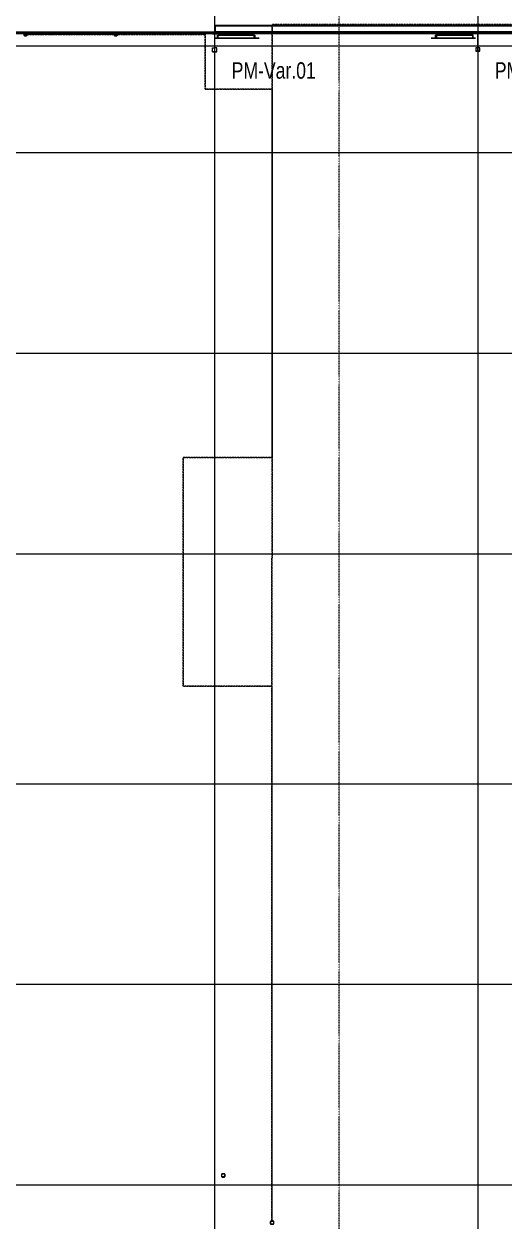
# Model space of a CAD drawing. Header units: centimetres. Extents: x -14155 to 6577, y -1225 to 8033.
# Drawn here: x -11937 to -10476, y 2438 to 6080 of the extents above; entities that cross this region are included whole.
import ezdxf

# ---------------------------------------------------------------- set-up
doc = ezdxf.new("R2010")
doc.units = ezdxf.units.CM
for name, pattern in [('_Overhead', [0.47625, 0.3175, -0.15875]), ('Dash dot', [1.5875, 0.635, -0.47625, 0, -0.47625]), ('Grid Line', [2.2225, 1.27, -0.3175, 0.3175, -0.3175]), ('Hidden', [0.714375, 0.47625, -0.238125])]:
    doc.linetypes.add(name, pattern=pattern)
for name, color, linetype, lineweight in [('A-ANNO-SYMB', 7, 'Continuous', 9), ('A-FLOR', 7, 'Continuous', 9), ('S-BEAM', 7, 'Continuous', 9), ('S-COLS', 7, 'Continuous', 9), ('S-COLS-IDEN', 7, 'Continuous', 9), ('S-GRID', 7, 'Continuous', 9)]:
    doc.layers.add(name, color=color, linetype=linetype, lineweight=lineweight)
doc.styles.add('Century Gothic_1', font='GOTHIC.TTF', dxfattribs={"width": 0.8, "height": 50})

# ---------------------------------------------------------------- blocks, each defined once
blk = doc.blocks.new('HSS Rectangular-Column - 100 x 100 mm-V15-N01 - Planta')
at = {"layer": 'S-COLS'}
h = blk.add_hatch(dxfattribs=at)
h.set_pattern_fill('FP_14', color=256, style=0, pattern_type=2)
h.set_pattern_definition([(45, (11931.87, -6049.03), (-62.8618, 62.8618), []), (45, (11931.87, -5953.78), (-62.8618, 62.8618), [])])
h.paths.add_polyline_path([(3.1, -5), (3.6, -4.6), (-3.6, -4.6), (-3.1, -5)])
h.paths.add_polyline_path([(4.6, -3.6), (5, -3.1), (5, 3.1), (4.6, 3.6)])
h.paths.add_polyline_path([(-4.6, -3.6), (-4.6, 3.6), (-5, 3.1), (-5, -3.1)])
h.paths.add_polyline_path([(3.6, 4.6), (3.1, 5), (-3.1, 5), (-3.6, 4.6)])
for p, q in [((-5, 3.1), (-5, -3.1)), ((-4.6, -3.6), (-4.6, 3.6)), ((-3.6, 4.6), (3.6, 4.6)), ((3.1, 5), (-3.1, 5)), ((4.6, 3.6), (4.6, -3.6)), ((5, -3.1), (5, 3.1)), ((3.6, -4.6), (-3.6, -4.6)), ((-3.1, -5), (3.1, -5))]:
    blk.add_line(p, q, dxfattribs=at)
for centre, radius, start, end in [((-3.1, 3.1), 1.9, 90, 180), ((-3.6, 3.6), 0.952, 90, 180), ((3.1, 3.1), 1.91, 360, 90), ((3.6, 3.6), 0.953, 0, 90), ((-3.1, -3.1), 1.91, 180, 270), ((-3.6, -3.6), 0.953, 180, 270), ((3.1, -3.1), 1.9, 270, 360), ((3.6, -3.6), 0.952, 270, 0)]:
    blk.add_arc(centre, radius, start, end, dxfattribs=at)
blk = doc.blocks.new('HSS Rectangular-Column - 100 x 100 mm-V17-N01 - Planta')
at = {"layer": 'S-COLS'}
for p, q in [((-5, 3.095), (-5, -3.095)), ((-4.6, -3.6475), (-4.6, 3.6475)), ((-3.6475, 4.6), (3.6475, 4.6)), ((3.095, 5), (-3.095, 5)), ((4.6, 3.6475), (4.6, -3.6475)), ((5, -3.095), (5, 3.095)), ((3.6475, -4.6), (-3.6475, -4.6)), ((-3.095, -5), (3.095, -5))]:
    blk.add_line(p, q, dxfattribs=at)
for centre, radius, start, end in [((-3.095, 3.095), 1.905, 90, 180), ((-3.6475, 3.6475), 0.9525, 90, 180), ((3.095, 3.095), 1.905, 360, 90), ((3.6475, 3.6475), 0.9525, 0, 90), ((-3.095, -3.095), 1.905, 180, 270), ((-3.6475, -3.6475), 0.9525, 180, 270), ((3.095, -3.095), 1.905, 270, 360), ((3.6475, -3.6475), 0.9525, 270, 0)]:
    blk.add_arc(centre, radius, start, end, dxfattribs=at)
blk = doc.blocks.new('M_L Equal Angles - 25 x 25 mm-1641098-N01 - Planta')
at = {"layer": 'S-BEAM', "color": 253, "true_color": 0xaaaaaa}
for p, q in [((-634.73, 1.201), (-634.73, 1.36)), ((-634.73, 1.36), (634.73, 1.36)), ((-634.73, 1.36), (634.73, 1.36)), ((-634.73, 1.201), (-634.73, 1.042)), ((-634.73, 1.042), (634.73, 1.042)), ((-634.73, 0.407), (-634.73, 1.042)), ((-634.73, 0.407), (-634.73, -0.981)), ((-634.73, -0.981), (-634.73, 0.407)), ((634.73, 1.36), (634.73, 1.201)), ((634.73, 1.042), (634.73, 1.201)), ((634.73, 1.042), (634.73, 0.407)), ((634.73, 0.407), (634.73, -0.981)), ((634.73, -0.981), (634.73, 0.407)), ((-634.73, -0.981), (-634.73, -1.14)), ((-634.73, -1.14), (634.73, -1.14)), ((634.73, -1.14), (-634.73, -1.14)), ((634.73, -1.14), (634.73, -0.981))]:
    blk.add_line(p, q, dxfattribs=at)
at = {"layer": 'S-BEAM', "color": 253, "linetype": 'Hidden', "true_color": 0xaaaaaa}
blk.add_line((-634.73, 1.042), (634.73, 1.042), dxfattribs=at)
blk = doc.blocks.new('Col_ Perfil Variable - VAR_ 01-1489453-N01 - Planta')
at = {"layer": 'S-COLS'}
for p, q in [((-6.3, 19.7), (6.3, 19.7)), ((-6.3, 19.1), (-6.3, 19.7)), ((-0.4, 19.1), (-6.3, 19.1)), ((-6.3, 19.1), (-6.3, 9.6)), ((-6.3, 9.6), (-0.4, 9.6)), ((-0.4, -33.5), (-0.4, 19.1)), ((0.4, 19.1), (0.4, -33.5)), ((6.3, 19.1), (0.4, 19.1)), ((0.4, 9.6), (6.3, 9.6)), ((6.3, 19.7), (6.3, 19.1)), ((6.3, 9.6), (6.3, 19.1)), ((-6.3, -33.5), (-0.4, -33.5)), ((-6.3, -34.1), (-6.3, -33.5)), ((6.3, -34.1), (-6.3, -34.1)), ((0.4, -33.5), (6.3, -33.5)), ((6.3, -33.5), (6.3, -34.1))]:
    blk.add_line(p, q, dxfattribs=at)
blk = doc.blocks.new('RVR_Tensor angular doble L - d_25 mm-1744881-N01 - Planta')
at = {"layer": 'S-BEAM', "color": 253, "true_color": 0xaaaaaa}
for p, q in [((-4.7, -4.5), (-4.7, 5)), ((-4.7, 5), (-4.3, 5)), ((107, 5), (-4.7, 5)), ((-4.3, 5), (-4.3, -5)), ((107.7, 5), (-4.3, 5)), ((-3.6, -5), (-3.6, 5)), ((-3.6, 5), (-3.2, 5)), ((-3.6, 5), (107.7, 5)), ((-3.2, 5), (-3.2, -4.5)), ((-3.2, 5), (107.7, 5)), ((107.7, 5), (107, 5)), ((107, 5), (107, -4.5)), ((107.7, -5), (107.7, 5)), ((107.7, 5), (109.8, 5)), ((107.7, 5), (109.1, 5)), ((109.8, 5), (109.1, 5)), ((109.1, 5), (109.1, -5)), ((109.8, -4.5), (109.8, 5)), ((-11.5, -5), (-11.5, -4.5)), ((-11.5, -4.5), (-4.7, -4.5)), ((93.8, -4.5), (-11.5, -4.5)), ((-4.3, -5), (-11.5, -5)), ((93.8, -5), (-11.5, -5)), ((107, -4.5), (-4.7, -4.5)), ((-4.3, -5), (107.7, -5)), ((3.6, -5), (-3.6, -5)), ((109.1, -5), (-3.6, -5)), ((-3.2, -4.5), (3.6, -4.5)), ((-3.2, -4.5), (107.7, -4.5)), ((3.6, -4.5), (3.6, -5)), ((3.6, -4.5), (107.7, -4.5)), ((3.6, -5), (123, -5)), ((107, -4.5), (93.8, -4.5)), ((93.8, -4.5), (93.8, -5)), ((93.8, -5), (107.7, -5)), ((107.7, -4.5), (123, -4.5)), ((107.7, -4.5), (109.8, -4.5)), ((109.1, -5), (123, -5)), ((123, -4.5), (109.8, -4.5)), ((123, -5), (123, -4.5))]:
    blk.add_line(p, q, dxfattribs=at)
blk = doc.blocks.new('RVR_Tensor angular doble L - d_25 mm-1744882-N01 - Planta')
at = {"layer": 'S-BEAM', "color": 253, "true_color": 0xaaaaaa}
for p, q in [((-11.5, 5), (-11.5, 4.5)), ((-4.3, 5), (-11.5, 5)), ((93.8, 5), (-11.5, 5)), ((-11.5, 4.5), (-4.7, 4.5)), ((93.8, 4.5), (-11.5, 4.5)), ((-4.7, 4.5), (-4.7, -5)), ((107, 4.5), (-4.7, 4.5)), ((-4.3, -5), (-4.3, 5)), ((-4.3, 5), (107.7, 5)), ((3.6, 5), (-3.6, 5)), ((-3.6, 5), (-3.6, -5)), ((109.1, 5), (-3.6, 5)), ((-3.2, 4.5), (3.6, 4.5)), ((-3.2, -5), (-3.2, 4.5)), ((-3.2, 4.5), (107.7, 4.5)), ((3.6, 4.5), (3.6, 5)), ((3.6, 5), (123, 5)), ((3.6, 4.5), (107.7, 4.5)), ((93.8, 4.5), (93.8, 5)), ((93.8, 5), (107.7, 5)), ((107, 4.5), (93.8, 4.5)), ((107, -5), (107, 4.5)), ((107.7, 5), (107.7, -5)), ((107.7, 4.5), (123, 4.5)), ((107.7, 4.5), (109.8, 4.5)), ((109.1, -5), (109.1, 5)), ((109.1, 5), (123, 5)), ((109.8, 4.5), (109.8, -5)), ((123, 4.5), (109.8, 4.5)), ((123, 5), (123, 4.5)), ((-4.7, -5), (-4.3, -5)), ((107, -5), (-4.7, -5)), ((107.7, -5), (-4.3, -5)), ((-3.6, -5), (-3.2, -5)), ((-3.6, -5), (107.7, -5)), ((-3.2, -5), (107.7, -5)), ((107.7, -5), (107, -5)), ((107.7, -5), (109.8, -5)), ((107.7, -5), (109.1, -5)), ((109.8, -5), (109.1, -5))]:
    blk.add_line(p, q, dxfattribs=at)
blk = doc.blocks.new('Costanera Perfil Z - Parametrizado - h_22cm-1746506-N01 - Planta')
at = {"layer": 'S-BEAM', "color": 253, "true_color": 0xaaaaaa}
for p, q in [((-10.4, 511.4), (-10.7, 511.4)), ((-10.7, 511.4), (8.8, 511.4)), ((-10.7, 511.4), (-10.7, -511.4)), ((-10.7, 511.4), (-10.7, -511.4)), ((8.8, 511.4), (-10.4, 511.4)), ((-10.4, 511.4), (-8.8, 511.4)), ((-8.8, 511.4), (-10.4, 511.4)), ((-10.4, 511.4), (-10.4, -511.4)), ((-10.4, 511.4), (-10.4, -511.4)), ((-8.8, 511.4), (-8.8, -511.4)), ((-8.8, 511.4), (-8.8, -511.4)), ((10.4, 511.4), (8.8, 511.4)), ((8.8, 511.4), (10.4, 511.4)), ((10.4, 511.4), (8.8, 511.4)), ((8.8, 511.4), (10.7, 511.4)), ((8.8, 511.4), (8.8, -511.4)), ((8.8, 511.4), (8.8, -511.4)), ((10.7, 511.4), (10.4, 511.4)), ((10.4, 511.4), (10.4, -343.2)), ((10.4, 511.4), (10.4, -343.2)), ((10.7, -343.2), (10.7, 511.4)), ((10.7, 511.4), (10.7, -343.2)), ((10.4, -343.2), (10.4, -511.4)), ((10.4, -343.2), (10.4, -511.4)), ((10.7, -511.4), (10.7, -343.2)), ((10.7, -343.2), (10.7, -511.4)), ((8.8, -511.4), (-10.7, -511.4)), ((-10.7, -511.4), (-10.4, -511.4)), ((-10.4, -511.4), (-8.8, -511.4)), ((-8.8, -511.4), (-10.4, -511.4)), ((-10.4, -511.4), (8.8, -511.4)), ((9.6, -511.4), (8.8, -511.4)), ((8.8, -511.4), (9.6, -511.4)), ((9.6, -511.4), (8.8, -511.4)), ((8.8, -511.4), (9.6, -511.4)), ((10.7, -511.4), (9.6, -511.4)), ((9.6, -511.4), (10.4, -511.4)), ((10.4, -511.4), (9.6, -511.4)), ((9.6, -511.4), (10.4, -511.4)), ((10.4, -511.4), (10.7, -511.4))]:
    blk.add_line(p, q, dxfattribs=at)
blk = doc.blocks.new('HSS Rectangular-Column - 100 x 100 mm-V60-N01 - Planta')
at = {"layer": 'S-COLS'}
for p, q in [((-5, 3.095), (-5, -3.095)), ((-4.6, -3.6475), (-4.6, 3.6475)), ((-3.6475, 4.6), (3.6475, 4.6)), ((3.095, 5), (-3.095, 5)), ((4.6, 3.6475), (4.6, -3.6475)), ((5, -3.095), (5, 3.095)), ((3.6475, -4.6), (-3.6475, -4.6)), ((-3.095, -5), (3.095, -5))]:
    blk.add_line(p, q, dxfattribs=at)
for centre, radius, start, end in [((-3.095, 3.095), 1.905, 90, 180), ((-3.6475, 3.6475), 0.9525, 90, 180), ((3.095, 3.095), 1.905, 360, 90), ((3.6475, 3.6475), 0.9525, 0, 90), ((-3.095, -3.095), 1.905, 180, 270), ((-3.6475, -3.6475), 0.9525, 180, 270), ((3.095, -3.095), 1.905, 270, 360), ((3.6475, -3.6475), 0.9525, 270, 0)]:
    blk.add_arc(centre, radius, start, end, dxfattribs=at)
blk = doc.blocks.new('HSS Rectangular-Column - 100 x 100 mm-V61-N01 - Planta')
at = {"layer": 'S-COLS'}
for p, q in [((-5, 3.095), (-5, -3.095)), ((-4.6, -3.6475), (-4.6, 3.6475)), ((-3.6475, 4.6), (3.6475, 4.6)), ((3.095, 5), (-3.095, 5)), ((4.6, 3.6475), (4.6, -3.6475)), ((5, -3.095), (5, 3.095)), ((3.6475, -4.6), (-3.6475, -4.6)), ((-3.095, -5), (3.095, -5))]:
    blk.add_line(p, q, dxfattribs=at)
for centre, radius, start, end in [((-3.095, 3.095), 1.905, 90, 180), ((-3.6475, 3.6475), 0.9525, 90, 180), ((3.095, 3.095), 1.905, 360, 90), ((3.6475, 3.6475), 0.9525, 0, 90), ((-3.095, -3.095), 1.905, 180, 270), ((-3.6475, -3.6475), 0.9525, 180, 270), ((3.095, -3.095), 1.905, 270, 360), ((3.6475, -3.6475), 0.9525, 270, 0)]:
    blk.add_arc(centre, radius, start, end, dxfattribs=at)

msp = doc.modelspace()

# ---------------------------------------------------------------- linework, layer by layer
at = {"layer": 'A-ANNO-SYMB', "linetype": 'Dash dot'}
msp.add_line((-10977.515, 1173.592), (-10977.515, 6161.129), dxfattribs=at)
at = {"layer": 'A-FLOR', "color": 8, "linetype": '_Overhead', "true_color": 0x808080}
for p, q in [((-11936.466, 6047.526), (-11927.266, 6047.526)), ((-11927.266, 6047.526), (-11936.466, 6047.526)), ((-11926.866, 6047.526), (-11662.387, 6047.526)), ((-11662.387, 6047.526), (-11926.866, 6047.526)), ((-11661.987, 6047.526), (-11652.787, 6047.526)), ((-11652.787, 6047.526), (-11661.987, 6047.526)), ((-11652.387, 6047.526), (-11384.935, 6047.526)), ((-11384.935, 6047.526), (-11652.387, 6047.526)), ((-11384.935, 6047.526), (-11384.935, 5881.381)), ((-11384.935, 5881.381), (-11384.935, 6047.526)), ((-11181.922, 6078.181), (-10356.731, 6078.181)), ((-10356.731, 6078.181), (-11181.922, 6078.181)), ((-11181.922, 6078.181), (-11181.922, 6073.642)), ((-11181.922, 6078.181), (-11181.922, 4761.236)), ((-11181.922, 4761.236), (-11181.922, 6073.642)), ((-11384.935, 5881.381), (-11181.929, 5881.381)), ((-11181.929, 5881.381), (-11384.935, 5881.381)), ((-11181.929, 5881.381), (-11182.01, 4065.337)), ((-11182.01, 4065.337), (-11181.929, 5881.381)), ((-11452.116, 4065.236), (-11452.116, 4761.236)), ((-11452.116, 4761.236), (-11181.922, 4761.236)), ((-11181.922, 4761.236), (-11452.116, 4761.236)), ((-11452.116, 4761.236), (-11452.116, 4065.236)), ((-11182.132, 4065.236), (-11452.116, 4065.236)), ((-11452.116, 4065.236), (-11182.132, 4065.236)), ((-11182.132, 2438.386), (-11182.132, 4065.236)), ((-11182.132, 4065.236), (-11182.132, 2438.386)), ((-11182.01, 4065.085), (-11182.082, 2438.386)), ((-11182.082, 2438.386), (-11182.01, 4065.085))]:
    msp.add_line(p, q, dxfattribs=at)
at = {"layer": 'S-COLS'}
for p, q in [((-11350.064, 6050.635), (-11362.564, 6050.635)), ((-11362.564, 6050.635), (-11362.564, 6050.053)), ((-11362.564, 6050.053), (-11356.669, 6050.053)), ((-11356.669, 6050.053), (-11356.669, 5995.495)), ((-11355.959, 5995.495), (-11355.959, 6050.053)), ((-11355.959, 6050.053), (-11350.064, 6050.053)), ((-11350.064, 6050.053), (-11350.064, 6050.635)), ((-11362.564, 5995.495), (-11362.564, 6006.957)), ((-11362.564, 6006.957), (-11356.669, 6006.957)), ((-11356.669, 5995.495), (-11362.564, 5995.495)), ((-11362.564, 5995.495), (-11362.564, 5994.913)), ((-11362.564, 5994.913), (-11350.064, 5994.913)), ((-11350.064, 6006.957), (-11355.959, 6006.957)), ((-11350.064, 5995.495), (-11355.959, 5995.495)), ((-11350.064, 5995.495), (-11350.064, 6006.957)), ((-11350.064, 5994.913), (-11350.064, 5995.495))]:
    msp.add_line(p, q, dxfattribs=at)
at = {"layer": 'S-GRID', "color": 253, "linetype": 'Grid Line', "true_color": 0xaaaaaa}
for p, q in [((-11357.354, 7882.574), (-11357.354, -1075.311)), ((-10555.8, 7882.574), (-10555.8, -1075.311)), ((-14005.363, 6050.445), (2922.583, 6050.445)), ((-13687.863, 6013.539), (2605.083, 6013.539)), ((-14005.363, 5688.539), (2922.583, 5688.539)), ((-14005.363, 5078.539), (2922.583, 5078.539)), ((-14005.363, 4468.259), (2922.583, 4468.259)), ((-14005.363, 3768.259), (2922.583, 3768.259)), ((-14005.363, 3158.662), (2922.583, 3158.662)), ((-14005.363, 2548.662), (2922.583, 2548.662))]:
    msp.add_line(p, q, dxfattribs=at)

# ---------------------------------------------------------------- block references
at = {"layer": 'S-BEAM', "color": 253, "true_color": 0xaaaaaa}
for name, p, rotation in [('M_L Equal Angles - 25 x 25 mm-1641098-N01 - Planta', (-11821.656, 6054.239), 180), ('M_L Equal Angles - 25 x 25 mm-1641098-N01 - Planta', (-11821.656, 6054.239), 180), ('Costanera Perfil Z - Parametrizado - h_22cm-1746506-N01 - Planta', (-10843.679, 6064.846), 269.9999999999994), ('RVR_Tensor angular doble L - d_25 mm-1744882-N01 - Planta', (-10574.84, 6041.267), 180)]:
    msp.add_blockref(name, p, dxfattribs=dict(at, rotation=rotation))
msp.add_blockref('RVR_Tensor angular doble L - d_25 mm-1744881-N01 - Planta', (-11343.584, 6041.267), dxfattribs=at)
at = {"layer": 'S-COLS'}
for name, p in [('HSS Rectangular-Column - 100 x 100 mm-V15-N01 - Planta', (-11931.866, 6049.034)), ('HSS Rectangular-Column - 100 x 100 mm-V17-N01 - Planta', (-11657.387, 6049.034)), ('HSS Rectangular-Column - 100 x 100 mm-V60-N01 - Planta', (-11330.404, 2577.118)), ('HSS Rectangular-Column - 100 x 100 mm-V61-N01 - Planta', (-11181.878, 2433.386))]:
    msp.add_blockref(name, p, dxfattribs=at)
at = {"layer": 'S-COLS', "rotation": 180}
msp.add_blockref('Col_ Perfil Variable - VAR_ 01-1489453-N01 - Planta', (-10555.8, 6016.535), dxfattribs=at)

# ---------------------------------------------------------------- texts
at = {"layer": 'S-COLS-IDEN', "char_height": 50, "width": 336.70875, "attachment_point": 1, "style": 'Century Gothic_1'}
for insert in [(-11304.552, 5963.349), (-10504.038, 5963.349)]:
    msp.add_mtext('PM-Var.01', dxfattribs=dict(at, insert=insert))

doc.saveas('drawing.dxf')
